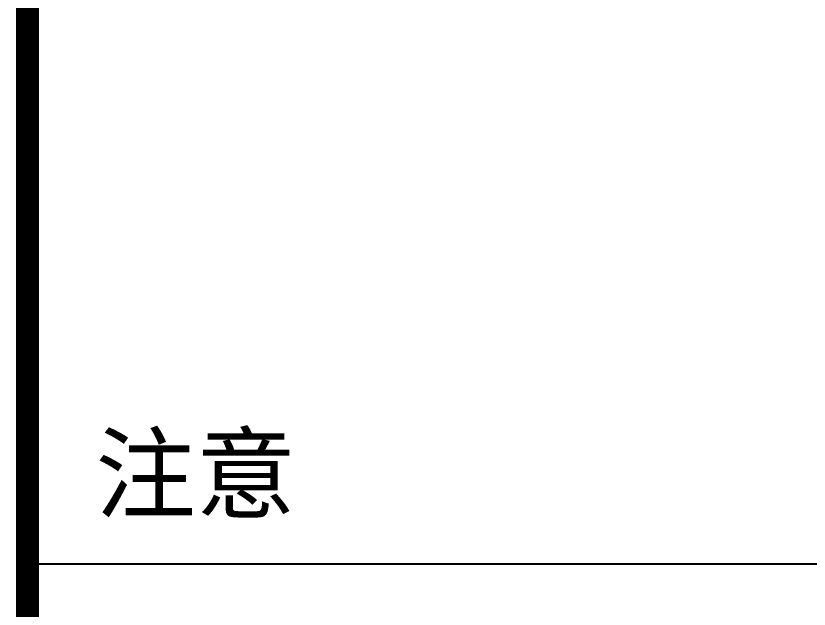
# Model space of a CAD drawing. Extents: x -307088 to 5640332, y -3541089 to -2181377.
# Drawn here: x 5545826 to 5549274, y -3192924 to -3190346 of the extents above; entities that cross this region are included whole.
import ezdxf

# ---------------------------------------------------------------- set-up
doc = ezdxf.new("R2010")
doc.units = 0
doc.header["$LTSCALE"] = 100
doc.header["$MEASUREMENT"] = 0
doc.layers.get('0').update_dxf_attribs({"linetype": 'CONTINUOUS'})
doc.layers.add('PUB_TITLE', color=4, linetype='CONTINUOUS')
doc.styles.add('图签2', font='simhei.ttf', dxfattribs={"height": 1000})

# ---------------------------------------------------------------- blocks, each defined once
blk = doc.blocks.new('A$C7C132CDA')
at = {"layer": 'PUB_TITLE'}
blk.add_line((25, 2786.9), (7025, 2786.9), dxfattribs=at)
at = {"layer": 'PUB_TITLE', "const_width": 50}
blk.add_lwpolyline([(7025, 25), (7025, 10242.6), (25, 10242.6), (25, 25)], close=True, dxfattribs=at)
at = {"layer": 'PUB_TITLE', "style": '图签2', "width": 1}
blk.add_text('注意', height=320, dxfattribs=at).set_placement((320.3, 3019.3))
blk = doc.blocks.new('A$C24767006')
at = {"layer": 'PUB_TITLE', "const_width": 150, "elevation": 1873.5}
blk.add_lwpolyline([(75, 60037.5), (75, 37.5)], dxfattribs=at)
at = {"xscale": 1.5, "yscale": 1.5, "zscale": 1.5}
blk.add_blockref('A$C7C132CDA', (37.5, 29400, 1873.5), dxfattribs=at)

msp = doc.modelspace()

# ---------------------------------------------------------------- block references
at = {"xscale": 0.6666666666666666, "yscale": 0.6666666666666666, "zscale": 0.6666666666666666}
msp.add_blockref('A$C24767006', (5545826.3, -3215114.1, -1249), dxfattribs=at)

doc.saveas('drawing.dxf')
